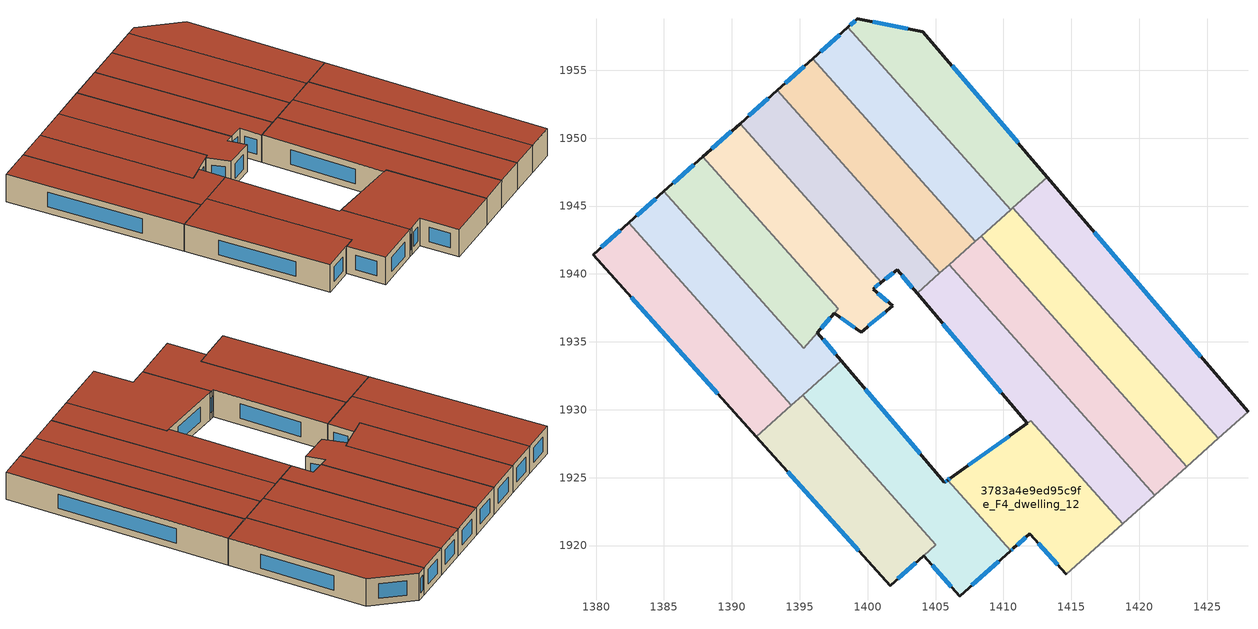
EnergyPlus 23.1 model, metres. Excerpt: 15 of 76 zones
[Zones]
3783a4e9ed95c9fe_F4_dwelling_0
 floor to 3783a4e9ed95c9fe_F3_dwelling_0 (EU_floor_Construction): 1404.07,1957.86 1413.23,1947.13 1410.53,1944.72 1398.54,1958.16 1399.25,1958.79 z12
 wall outside (EU_wall_Construction): 1413.23,1947.13 1404.07,1957.86 1399.25,1958.79 1398.54,1958.16 z12:15
 wall to 3783a4e9ed95c9fe_F4_dwelling_1 (EU_wall_Construction): 1398.54,1958.16 1410.53,1944.72 z12:15
 wall to 3783a4e9ed95c9fe_F4_dwelling_8 (EU_wall_Construction): 1410.7,1944.88 1413.23,1947.13 z12:15
 wall to 3783a4e9ed95c9fe_F4_dwelling_9 (EU_wall_Construction): 1410.53,1944.72 1410.7,1944.88 z12:15
 window (EU_Window_Construction): 1402.94,1958.07 1400.38,1958.57 / 1411.08,1949.65 1406.22,1955.34 / 1399.08,1958.64 1398.71,1958.31 z12.7:14.3
 roof outside (EU_roof_Construction): 1413.23,1947.13 1404.07,1957.86 1399.25,1958.79 1398.54,1958.16 1410.53,1944.72 z15
3783a4e9ed95c9fe_F4_dwelling_1
 floor to 3783a4e9ed95c9fe_F3_dwelling_1 (EU_floor_Construction): 1398.54,1958.16 1410.53,1944.72 1407.92,1942.4 1395.94,1955.84 z12
 wall outside (EU_wall_Construction): 1398.54,1958.16 1395.94,1955.84 z12:15
 wall to 3783a4e9ed95c9fe_F4_dwelling_2 (EU_wall_Construction): 1395.94,1955.84 1407.92,1942.4 z12:15
 wall to 3783a4e9ed95c9fe_F4_dwelling_9 (EU_wall_Construction): 1408.35,1942.78 1410.53,1944.72 z12:15
 wall to 3783a4e9ed95c9fe_F4_dwelling_10 (EU_wall_Construction): 1407.92,1942.4 1408.35,1942.78 z12:15
 window (EU_Window_Construction): 1397.93,1957.61 1396.55,1956.38 z12.7:14.3
 roof outside (EU_roof_Construction): 1410.53,1944.72 1398.54,1958.16 1395.94,1955.84 1407.92,1942.4 z15
3783a4e9ed95c9fe_F4_dwelling_10
 floor to 3783a4e9ed95c9fe_F3_dwelling_10 (EU_floor_Construction): 1408.35,1942.78 1423.48,1925.8 1421.13,1923.7 1405.99,1940.68 z12
 wall to 3783a4e9ed95c9fe_F4_dwelling_9 (EU_wall_Construction): 1423.48,1925.8 1408.35,1942.78 z12:15
 wall adiabatic (EU_wall_Construction): 1421.13,1923.7 1423.48,1925.8 z12:15
 wall to 3783a4e9ed95c9fe_F4_dwelling_11 (EU_wall_Construction): 1405.99,1940.68 1421.13,1923.7 z12:15
 wall to 3783a4e9ed95c9fe_F4_dwelling_2 (EU_wall_Construction): 1407.92,1942.4 1405.99,1940.68 z12:15
 roof outside (EU_roof_Construction): 1423.48,1925.8 1408.35,1942.78 1405.99,1940.68 1421.13,1923.7 z15
3783a4e9ed95c9fe_F4_dwelling_11
 floor to 3783a4e9ed95c9fe_F3_dwelling_11 (EU_floor_Construction): 1412.01,1929.19 1411.76,1929.02 1403.64,1938.58 1405.99,1940.68 1421.13,1923.7 1418.78,1921.6 z12
 wall outside (EU_wall_Construction): 1403.64,1938.58 1411.76,1929.02 z12:15
 wall adiabatic (EU_wall_Construction): 1418.78,1921.6 1421.13,1923.7 z12:15
 wall to 3783a4e9ed95c9fe_F4_dwelling_12 (EU_wall_Construction): 1411.76,1929.02 1412.01,1929.19 1418.78,1921.6 z12:15
 wall to 3783a4e9ed95c9fe_F4_dwelling_3 (EU_wall_Construction): 1405.32,1940.08 1403.64,1938.58 z12:15
 wall to 3783a4e9ed95c9fe_F4_dwelling_2 (EU_wall_Construction): 1405.99,1940.68 1405.32,1940.08 z12:15
 window (EU_Window_Construction): 1405.55,1936.33 1409.85,1931.26 z12.7:14.3
 roof outside (EU_roof_Construction): 1421.13,1923.7 1405.99,1940.68 1403.64,1938.58 1411.76,1929.02 1412.01,1929.19 1418.78,1921.6 z15
3783a4e9ed95c9fe_F4_dwelling_12
 floor to 3783a4e9ed95c9fe_F3_dwelling_12 (EU_floor_Construction): 1412.01,1929.19 1418.78,1921.6 1414.62,1917.88 1411.94,1920.87 1410.72,1919.78 1410.53,1919.62 1405.89,1924.83 1406.09,1924.97 z12
 wall outside (EU_wall_Construction): 1410.53,1919.62 1410.72,1919.78 1411.94,1920.87 1414.62,1917.88 / 1411.76,1929.01 1406.09,1924.97 1405.89,1924.83 z12:15
 wall adiabatic (EU_wall_Construction): 1414.62,1917.88 1418.78,1921.6 z12:15
 wall to 3783a4e9ed95c9fe_F4_dwelling_13 (EU_wall_Construction): 1405.89,1924.83 1410.53,1919.62 z12:15
 window (EU_Window_Construction): 1412.57,1920.17 1413.99,1918.59 / 1411.01,1920.04 1411.65,1920.62 / 1410.58,1919.66 1410.67,1919.74 / 1406.04,1924.94 1405.93,1924.86 / 1410.43,1928.07 1407.42,1925.92 z12.7:14.3
 roof outside (EU_roof_Construction): 1418.78,1921.6 1412.01,1929.19 1406.09,1924.97 1405.89,1924.83 1410.53,1919.62 1410.72,1919.78 1411.94,1920.87 1414.62,1917.88 z15
3783a4e9ed95c9fe_F4_dwelling_13
 floor to 3783a4e9ed95c9fe_F3_dwelling_13 (EU_floor_Construction): 1405.89,1924.83 1410.53,1919.62 1406.79,1916.28 1404.12,1919.25 1405.02,1920.04 1395.2,1931.06 1398.06,1933.6 1405.65,1924.66 z12
 wall outside (EU_wall_Construction): 1404.12,1919.25 1406.79,1916.28 1410.53,1919.62 / 1405.89,1924.83 1405.65,1924.66 1398.06,1933.6 z12:15
 wall to 3783a4e9ed95c9fe_F4_dwelling_14 (EU_wall_Construction): 1405.02,1920.04 1404.12,1919.25 / 1395.2,1931.06 1405.02,1920.05 z12:15
 wall to 3783a4e9ed95c9fe_F4_dwelling_6 (EU_wall_Construction): 1398.06,1933.6 1395.2,1931.06 z12:15
 window (EU_Window_Construction): 1404.75,1918.55 1406.16,1916.97 / 1403.86,1926.76 1399.84,1931.5 / 1405.83,1924.79 1405.7,1924.7 / 1407.67,1917.06 1409.65,1918.83 z12.7:14.3
 roof outside (EU_roof_Construction): 1410.53,1919.62 1405.89,1924.83 1405.65,1924.66 1398.06,1933.6 1395.2,1931.06 1405.02,1920.04 1404.12,1919.25 1406.79,1916.28 z15
3783a4e9ed95c9fe_F4_dwelling_14
 floor to 3783a4e9ed95c9fe_F3_dwelling_14 (EU_floor_Construction): 1395.2,1931.06 1405.02,1920.05 1401.65,1917.04 1391.8,1928.02 z12
 wall outside (EU_wall_Construction): 1391.8,1928.02 1401.65,1917.04 1404.12,1919.24 z12:15
 wall to 3783a4e9ed95c9fe_F4_dwelling_7 (EU_wall_Construction): 1394.38,1930.32 1391.8,1928.02 z12:15
 wall to 3783a4e9ed95c9fe_F4_dwelling_6 (EU_wall_Construction): 1395.2,1931.06 1394.38,1930.32 z12:15
 window (EU_Window_Construction): 1402.23,1917.56 1403.54,1918.72 / 1394.11,1925.44 1399.34,1919.62 z12.7:14.3
 roof outside (EU_roof_Construction): 1405.02,1920.04 1395.2,1931.06 1391.8,1928.02 1401.65,1917.04 z15
3783a4e9ed95c9fe_F4_dwelling_2
 floor to 3783a4e9ed95c9fe_F3_dwelling_2 (EU_floor_Construction): 1395.94,1955.84 1407.92,1942.4 1405.32,1940.08 1393.34,1953.52 z12
 wall outside (EU_wall_Construction): 1395.94,1955.84 1393.34,1953.52 z12:15
 wall to 3783a4e9ed95c9fe_F4_dwelling_3 (EU_wall_Construction): 1393.34,1953.52 1405.32,1940.08 z12:15
 window (EU_Window_Construction): 1395.33,1955.29 1393.95,1954.06 z12.7:14.3
 roof outside (EU_roof_Construction): 1407.92,1942.4 1395.94,1955.84 1393.34,1953.52 1405.32,1940.08 z15
3783a4e9ed95c9fe_F4_dwelling_3
 floor to 3783a4e9ed95c9fe_F3_dwelling_3 (EU_floor_Construction): 1393.34,1953.52 1405.32,1940.08 1403.64,1938.58 1402.16,1940.31 1401.02,1939.39 1390.6,1951.08 z12
 wall outside (EU_wall_Construction): 1393.34,1953.52 1390.6,1951.08 / 1401.02,1939.39 1402.16,1940.31 1403.64,1938.58 z12:15
 wall to 3783a4e9ed95c9fe_F4_dwelling_4 (EU_wall_Construction): 1390.6,1951.08 1401.02,1939.39 z12:15
 window (EU_Window_Construction): 1392.69,1952.95 1391.24,1951.65 / 1402.51,1939.9 1403.29,1938.98 / 1401.29,1939.61 1401.89,1940.09 z12.7:14.3
 roof outside (EU_roof_Construction): 1405.32,1940.08 1393.34,1953.52 1390.6,1951.08 1401.02,1939.39 1402.16,1940.31 1403.64,1938.58 z15
3783a4e9ed95c9fe_F4_dwelling_4
 floor to 3783a4e9ed95c9fe_F3_dwelling_4 (EU_floor_Construction): 1390.6,1951.08 1401.02,1939.39 1400.39,1938.89 1401.83,1937.65 1399.52,1935.72 1397.55,1937.1 1397.84,1937.44 1387.86,1948.63 z12
 wall outside (EU_wall_Construction): 1390.6,1951.08 1387.86,1948.63 / 1397.55,1937.1 1399.52,1935.72 1401.83,1937.65 1400.39,1938.89 1401.02,1939.39 z12:15
 wall to 3783a4e9ed95c9fe_F4_dwelling_5 (EU_wall_Construction): 1387.86,1948.63 1397.84,1937.44 1397.55,1937.1 z12:15
 window (EU_Window_Construction): 1389.96,1950.5 1388.5,1949.21 / 1400.54,1939.01 1400.87,1939.27 / 1401.5,1937.94 1400.73,1938.6 / 1400.06,1936.17 1401.29,1937.2 / 1398.01,1936.78 1399.05,1936.04 z12.7:14.3
 roof outside (EU_roof_Construction): 1401.83,1937.65 1400.39,1938.89 1401.02,1939.39 1390.6,1951.08 1387.86,1948.63 1397.84,1937.44 1397.55,1937.1 1399.52,1935.72 z15
3783a4e9ed95c9fe_F4_dwelling_5
 floor to 3783a4e9ed95c9fe_F3_dwelling_5 (EU_floor_Construction): 1387.86,1948.63 1397.84,1937.44 1395.31,1934.52 1385,1946.08 z12
 wall outside (EU_wall_Construction): 1387.86,1948.63 1385,1946.08 / 1396.3,1935.66 1397.55,1937.1 z12:15
 wall to 3783a4e9ed95c9fe_F4_dwelling_6 (EU_wall_Construction): 1385,1946.08 1395.31,1934.52 / 1395.31,1934.51 1396.3,1935.66 z12:15
 window (EU_Window_Construction): 1387.19,1948.04 1385.67,1946.68 / 1396.6,1936 1397.26,1936.76 z12.7:14.3
 roof outside (EU_roof_Construction): 1395.31,1934.52 1397.84,1937.44 1387.86,1948.63 1385,1946.08 z15
3783a4e9ed95c9fe_F4_dwelling_6
 floor to 3783a4e9ed95c9fe_F3_dwelling_6 (EU_floor_Construction): 1396.3,1935.66 1398.06,1933.6 1394.38,1930.32 1382.4,1943.76 1385,1946.08 1395.31,1934.51 z12
 wall outside (EU_wall_Construction): 1385,1946.08 1382.4,1943.76 / 1398.06,1933.6 1396.3,1935.66 z12:15
 wall to 3783a4e9ed95c9fe_F4_dwelling_7 (EU_wall_Construction): 1382.4,1943.76 1394.38,1930.32 z12:15
 window (EU_Window_Construction): 1384.39,1945.54 1383.01,1944.31 / 1397.64,1934.08 1396.72,1935.18 z12.7:14.3
 roof outside (EU_roof_Construction): 1398.06,1933.6 1396.3,1935.66 1395.31,1934.51 1385,1946.08 1382.4,1943.76 1394.38,1930.32 z15
3783a4e9ed95c9fe_F4_dwelling_7
 floor to 3783a4e9ed95c9fe_F3_dwelling_7 (EU_floor_Construction): 1382.4,1943.76 1394.38,1930.32 1391.8,1928.02 1379.77,1941.42 z12
 wall outside (EU_wall_Construction): 1382.4,1943.76 1379.77,1941.42 1391.8,1928.02 z12:15
 window (EU_Window_Construction): 1382.6,1938.28 1388.97,1931.17 / 1381.78,1943.21 1380.39,1941.97 z12.7:14.3
 roof outside (EU_roof_Construction): 1394.38,1930.32 1382.4,1943.76 1379.77,1941.42 1391.8,1928.02 z15
3783a4e9ed95c9fe_F4_dwelling_8
 floor to 3783a4e9ed95c9fe_F3_dwelling_8 (EU_floor_Construction): 1413.23,1947.13 1428.01,1929.85 1425.84,1927.9 1410.7,1944.88 z12
 wall outside (EU_wall_Construction): 1428.01,1929.85 1413.23,1947.13 z12:15
 wall adiabatic (EU_wall_Construction): 1425.84,1927.9 1428.01,1929.85 z12:15
 wall to 3783a4e9ed95c9fe_F4_dwelling_9 (EU_wall_Construction): 1410.7,1944.88 1425.84,1927.9 z12:15
 window (EU_Window_Construction): 1424.54,1933.91 1416.7,1943.07 z12.7:14.3
 roof outside (EU_roof_Construction): 1428.01,1929.85 1413.23,1947.13 1410.7,1944.88 1425.84,1927.9 z15
3783a4e9ed95c9fe_F4_dwelling_9
 floor to 3783a4e9ed95c9fe_F3_dwelling_9 (EU_floor_Construction): 1410.7,1944.88 1425.84,1927.9 1423.48,1925.8 1408.35,1942.78 z12
 wall adiabatic (EU_wall_Construction): 1423.48,1925.8 1425.84,1927.9 z12:15
 roof outside (EU_roof_Construction): 1425.84,1927.9 1410.7,1944.88 1408.35,1942.78 1423.48,1925.8 z15
[Building]
EU S2 Campaign: North Axis=0; Terrain=City; Solar Distribution=FullExterior
[Site:Location]
Budapest.Ferenc.Liszt.Intl.AP: Latitude=47.437; Longitude=19.256; Time Zone=1; Elevation=185
[SizingPeriod:WeatherFileDays]
AnnualSizingPeriod: Begin Month=1; Begin Day of Month=1; End Month=12; End Day of Month=31; Day of Week for Start Day=Monday; Use Weather File Daylight Saving Period=No; Use Weather File Rain and Snow Indicators=No
[MATERIAL]
EU_InternalMass_Material: Roughness=MediumRough; Thickness=0.1; Conductivity=1; Density=1800; Specific Heat=900; Thermal Absorptance=0.9; Solar Absorptance=0.7; Visible Absorptance=0.7
[MATERIAL:NOMASS] Roughness=MediumRough; Thermal Absorptance=0.9; Solar Absorptance=0.7; Visible Absorptance=0.7
Name | Thermal Resistance
EU_wall_NoMass | 0.832559
EU_roof_NoMass | 1.39638
EU_floor_NoMass | 0.872794
[WINDOWMATERIAL:SIMPLEGLAZINGSYSTEM]
EU_Window_SimpleGlazing: UFactor=2.79869; Solar Heat Gain Coefficient=0.75; Visible Transmittance=0.75
[CONSTRUCTION]
EU_wall_Construction: EU_wall_NoMass
EU_roof_Construction: EU_roof_NoMass
EU_floor_Construction: EU_floor_NoMass
EU_Window_Construction: EU_Window_SimpleGlazing
EU_InternalMass_Construction: EU_InternalMass_Material
[ZONE] Type=1; Multiplier=1; Ceiling Height=autocalculate; Floor Area=autocalculate; Part of Total Floor Area=Yes
Name | Volume
3783a4e9ed95c9fe_F4_dwelling_0 | 188.269
3783a4e9ed95c9fe_F4_dwelling_1 | 188.36
3783a4e9ed95c9fe_F4_dwelling_10 | 215.232
3783a4e9ed95c9fe_F4_dwelling_11 | 221.08
3783a4e9ed95c9fe_F4_dwelling_12 | 214.382
3783a4e9ed95c9fe_F4_dwelling_13 | 224.264
3783a4e9ed95c9fe_F4_dwelling_14 | 200.872
3783a4e9ed95c9fe_F4_dwelling_2 | 188.283
3783a4e9ed95c9fe_F4_dwelling_3 | 188.265
3783a4e9ed95c9fe_F4_dwelling_4 | 189.615
3783a4e9ed95c9fe_F4_dwelling_5 | 175.423
3783a4e9ed95c9fe_F4_dwelling_6 | 199.825
3783a4e9ed95c9fe_F4_dwelling_7 | 188.303
3783a4e9ed95c9fe_F4_dwelling_8 | 215.194
3783a4e9ed95c9fe_F4_dwelling_9 | 215.15
[INTERNALMASS] Construction=EU_InternalMass_Construction
Name | Zone or ZoneList | Surface Area
3783a4e9ed95c9fe_F4_dwelling_0_EU_InternalMass | 3783a4e9ed95c9fe_F4_dwelling_0 | 62.7562
3783a4e9ed95c9fe_F4_dwelling_1_EU_InternalMass | 3783a4e9ed95c9fe_F4_dwelling_1 | 62.7866
3783a4e9ed95c9fe_F4_dwelling_2_EU_InternalMass | 3783a4e9ed95c9fe_F4_dwelling_2 | 62.7612
3783a4e9ed95c9fe_F4_dwelling_3_EU_InternalMass | 3783a4e9ed95c9fe_F4_dwelling_3 | 62.7548
3783a4e9ed95c9fe_F4_dwelling_4_EU_InternalMass | 3783a4e9ed95c9fe_F4_dwelling_4 | 63.2053
3783a4e9ed95c9fe_F4_dwelling_5_EU_InternalMass | 3783a4e9ed95c9fe_F4_dwelling_5 | 58.4883
3783a4e9ed95c9fe_F4_dwelling_6_EU_InternalMass | 3783a4e9ed95c9fe_F4_dwelling_6 | 66.6094
3783a4e9ed95c9fe_F4_dwelling_7_EU_InternalMass | 3783a4e9ed95c9fe_F4_dwelling_7 | 62.7678
3783a4e9ed95c9fe_F4_dwelling_8_EU_InternalMass | 3783a4e9ed95c9fe_F4_dwelling_8 | 71.7314
3783a4e9ed95c9fe_F4_dwelling_9_EU_InternalMass | 3783a4e9ed95c9fe_F4_dwelling_9 | 71.7168
3783a4e9ed95c9fe_F4_dwelling_10_EU_InternalMass | 3783a4e9ed95c9fe_F4_dwelling_10 | 71.744
3783a4e9ed95c9fe_F4_dwelling_11_EU_InternalMass | 3783a4e9ed95c9fe_F4_dwelling_11 | 73.726
3783a4e9ed95c9fe_F4_dwelling_12_EU_InternalMass | 3783a4e9ed95c9fe_F4_dwelling_12 | 71.4756
3783a4e9ed95c9fe_F4_dwelling_13_EU_InternalMass | 3783a4e9ed95c9fe_F4_dwelling_13 | 74.7534
3783a4e9ed95c9fe_F4_dwelling_14_EU_InternalMass | 3783a4e9ed95c9fe_F4_dwelling_14 | 66.9674
[OTHEREQUIPMENT] Fuel Type=Electricity; Design Level Calculation Method=Watts/Area; Power per Zone Floor Area=1; Fraction Latent=0; Fraction Radiant=0; Fraction Lost=0; Carbon Dioxide Generation Rate=0; EndUse Subcategory=EU_Step8_InternalGains
Name | Zone or ZoneList or Space or SpaceList | Schedule
EU_Step8_InternalGain_3783a4e9ed95c9fe_F4_dwelling_0_f000 | 3783a4e9ed95c9fe_F4_dwelling_0 | EU_Step8_GainSchedule_3783a4e9ed95c9fe_F4_dwelling_0_f000
EU_Step8_InternalGain_3783a4e9ed95c9fe_F4_dwelling_1_f000 | 3783a4e9ed95c9fe_F4_dwelling_1 | EU_Step8_GainSchedule_3783a4e9ed95c9fe_F4_dwelling_1_f000
EU_Step8_InternalGain_3783a4e9ed95c9fe_F4_dwelling_2_f000 | 3783a4e9ed95c9fe_F4_dwelling_2 | EU_Step8_GainSchedule_3783a4e9ed95c9fe_F4_dwelling_2_f000
EU_Step8_InternalGain_3783a4e9ed95c9fe_F4_dwelling_3_f000 | 3783a4e9ed95c9fe_F4_dwelling_3 | EU_Step8_GainSchedule_3783a4e9ed95c9fe_F4_dwelling_3_f000
EU_Step8_InternalGain_3783a4e9ed95c9fe_F4_dwelling_4_f000 | 3783a4e9ed95c9fe_F4_dwelling_4 | EU_Step8_GainSchedule_3783a4e9ed95c9fe_F4_dwelling_4_f000
EU_Step8_InternalGain_3783a4e9ed95c9fe_F4_dwelling_5_f000 | 3783a4e9ed95c9fe_F4_dwelling_5 | EU_Step8_GainSchedule_3783a4e9ed95c9fe_F4_dwelling_5_f000
EU_Step8_InternalGain_3783a4e9ed95c9fe_F4_dwelling_6_f000 | 3783a4e9ed95c9fe_F4_dwelling_6 | EU_Step8_GainSchedule_3783a4e9ed95c9fe_F4_dwelling_6_f000
EU_Step8_InternalGain_3783a4e9ed95c9fe_F4_dwelling_7_f000 | 3783a4e9ed95c9fe_F4_dwelling_7 | EU_Step8_GainSchedule_3783a4e9ed95c9fe_F4_dwelling_7_f000
EU_Step8_InternalGain_3783a4e9ed95c9fe_F4_dwelling_8_f000 | 3783a4e9ed95c9fe_F4_dwelling_8 | EU_Step8_GainSchedule_3783a4e9ed95c9fe_F4_dwelling_8_f000
EU_Step8_InternalGain_3783a4e9ed95c9fe_F4_dwelling_9_f000 | 3783a4e9ed95c9fe_F4_dwelling_9 | EU_Step8_GainSchedule_3783a4e9ed95c9fe_F4_dwelling_9_f000
EU_Step8_InternalGain_3783a4e9ed95c9fe_F4_dwelling_10_f000 | 3783a4e9ed95c9fe_F4_dwelling_10 | EU_Step8_GainSchedule_3783a4e9ed95c9fe_F4_dwelling_10_f000
EU_Step8_InternalGain_3783a4e9ed95c9fe_F4_dwelling_11_f000 | 3783a4e9ed95c9fe_F4_dwelling_11 | EU_Step8_GainSchedule_3783a4e9ed95c9fe_F4_dwelling_11_f000
EU_Step8_InternalGain_3783a4e9ed95c9fe_F4_dwelling_12_f000 | 3783a4e9ed95c9fe_F4_dwelling_12 | EU_Step8_GainSchedule_3783a4e9ed95c9fe_F4_dwelling_12_f000
EU_Step8_InternalGain_3783a4e9ed95c9fe_F4_dwelling_13_f000 | 3783a4e9ed95c9fe_F4_dwelling_13 | EU_Step8_GainSchedule_3783a4e9ed95c9fe_F4_dwelling_13_f000
EU_Step8_InternalGain_3783a4e9ed95c9fe_F4_dwelling_14_f000 | 3783a4e9ed95c9fe_F4_dwelling_14 | EU_Step8_GainSchedule_3783a4e9ed95c9fe_F4_dwelling_14_f000
[ZONEVENTILATION:DESIGNFLOWRATE] Schedule=EU_AlwaysOn; Design Flow Rate Calculation Method=AirChanges/Hour; Air Changes per Hour=0.475469; Ventilation Type=Natural; Fan Pressure Rise=0; Fan Total Efficiency=1; Constant Term Coefficient=1; Temperature Term Coefficient=0; Velocity Term Coefficient=0; Velocity Squared Term Coefficient=0; Minimum Indoor Temperature=-100; Maximum Indoor Temperature=100; Delta Temperature=-100; Minimum Outdoor Temperature=-100; Maximum Outdoor Temperature=100; Maximum Wind Speed=40
Name | Zone or ZoneList or Space or SpaceList
EU_ConstantAir_3783a4e9ed95c9fe_F4_dwelling_0 | 3783a4e9ed95c9fe_F4_dwelling_0
EU_ConstantAir_3783a4e9ed95c9fe_F4_dwelling_1 | 3783a4e9ed95c9fe_F4_dwelling_1
EU_ConstantAir_3783a4e9ed95c9fe_F4_dwelling_2 | 3783a4e9ed95c9fe_F4_dwelling_2
EU_ConstantAir_3783a4e9ed95c9fe_F4_dwelling_3 | 3783a4e9ed95c9fe_F4_dwelling_3
EU_ConstantAir_3783a4e9ed95c9fe_F4_dwelling_4 | 3783a4e9ed95c9fe_F4_dwelling_4
EU_ConstantAir_3783a4e9ed95c9fe_F4_dwelling_5 | 3783a4e9ed95c9fe_F4_dwelling_5
EU_ConstantAir_3783a4e9ed95c9fe_F4_dwelling_6 | 3783a4e9ed95c9fe_F4_dwelling_6
EU_ConstantAir_3783a4e9ed95c9fe_F4_dwelling_7 | 3783a4e9ed95c9fe_F4_dwelling_7
EU_ConstantAir_3783a4e9ed95c9fe_F4_dwelling_8 | 3783a4e9ed95c9fe_F4_dwelling_8
EU_ConstantAir_3783a4e9ed95c9fe_F4_dwelling_9 | 3783a4e9ed95c9fe_F4_dwelling_9
EU_ConstantAir_3783a4e9ed95c9fe_F4_dwelling_10 | 3783a4e9ed95c9fe_F4_dwelling_10
EU_ConstantAir_3783a4e9ed95c9fe_F4_dwelling_11 | 3783a4e9ed95c9fe_F4_dwelling_11
EU_ConstantAir_3783a4e9ed95c9fe_F4_dwelling_12 | 3783a4e9ed95c9fe_F4_dwelling_12
EU_ConstantAir_3783a4e9ed95c9fe_F4_dwelling_13 | 3783a4e9ed95c9fe_F4_dwelling_13
EU_ConstantAir_3783a4e9ed95c9fe_F4_dwelling_14 | 3783a4e9ed95c9fe_F4_dwelling_14
[HVACTEMPLATE:THERMOSTAT] Constant Heating Setpoint=20; Constant Cooling Setpoint=50
EU_HeatOnly_3783a4e9ed95c9fe_F0_dwelling_0; EU_HeatOnly_3783a4e9ed95c9fe_F0_dwelling_1; EU_HeatOnly_3783a4e9ed95c9fe_F0_dwelling_2; EU_HeatOnly_3783a4e9ed95c9fe_F0_dwelling_3; EU_HeatOnly_3783a4e9ed95c9fe_F0_dwelling_4; EU_HeatOnly_3783a4e9ed95c9fe_F0_dwelling_5; EU_HeatOnly_3783a4e9ed95c9fe_F0_dwelling_6; EU_HeatOnly_3783a4e9ed95c9fe_F0_dwelling_7; EU_HeatOnly_3783a4e9ed95c9fe_F0_dwelling_8; EU_HeatOnly_3783a4e9ed95c9fe_F0_dwelling_9; EU_HeatOnly_3783a4e9ed95c9fe_F0_dwelling_10; EU_HeatOnly_3783a4e9ed95c9fe_F0_dwelling_11; EU_HeatOnly_3783a4e9ed95c9fe_F0_dwelling_12; EU_HeatOnly_3783a4e9ed95c9fe_F0_dwelling_13; EU_HeatOnly_3783a4e9ed95c9fe_F0_dwelling_14; EU_HeatOnly_3783a4e9ed95c9fe_F0_dwelling_15; EU_HeatOnly_3783a4e9ed95c9fe_F1_dwelling_0; EU_HeatOnly_3783a4e9ed95c9fe_F1_dwelling_1; EU_HeatOnly_3783a4e9ed95c9fe_F1_dwelling_2; EU_HeatOnly_3783a4e9ed95c9fe_F1_dwelling_3; EU_HeatOnly_3783a4e9ed95c9fe_F1_dwelling_4; EU_HeatOnly_3783a4e9ed95c9fe_F1_dwelling_5; EU_HeatOnly_3783a4e9ed95c9fe_F1_dwelling_6; EU_HeatOnly_3783a4e9ed95c9fe_F1_dwelling_7; EU_HeatOnly_3783a4e9ed95c9fe_F1_dwelling_8; EU_HeatOnly_3783a4e9ed95c9fe_F1_dwelling_9; EU_HeatOnly_3783a4e9ed95c9fe_F1_dwelling_10; EU_HeatOnly_3783a4e9ed95c9fe_F1_dwelling_11; EU_HeatOnly_3783a4e9ed95c9fe_F1_dwelling_12; EU_HeatOnly_3783a4e9ed95c9fe_F1_dwelling_13; EU_HeatOnly_3783a4e9ed95c9fe_F1_dwelling_14; EU_HeatOnly_3783a4e9ed95c9fe_F2_dwelling_0; EU_HeatOnly_3783a4e9ed95c9fe_F2_dwelling_1; EU_HeatOnly_3783a4e9ed95c9fe_F2_dwelling_2; EU_HeatOnly_3783a4e9ed95c9fe_F2_dwelling_3; EU_HeatOnly_3783a4e9ed95c9fe_F2_dwelling_4; EU_HeatOnly_3783a4e9ed95c9fe_F2_dwelling_5; EU_HeatOnly_3783a4e9ed95c9fe_F2_dwelling_6; EU_HeatOnly_3783a4e9ed95c9fe_F2_dwelling_7; EU_HeatOnly_3783a4e9ed95c9fe_F2_dwelling_8; EU_HeatOnly_3783a4e9ed95c9fe_F2_dwelling_9; EU_HeatOnly_3783a4e9ed95c9fe_F2_dwelling_10; EU_HeatOnly_3783a4e9ed95c9fe_F2_dwelling_11; EU_HeatOnly_3783a4e9ed95c9fe_F2_dwelling_12; EU_HeatOnly_3783a4e9ed95c9fe_F2_dwelling_13; EU_HeatOnly_3783a4e9ed95c9fe_F2_dwelling_14; EU_HeatOnly_3783a4e9ed95c9fe_F3_dwelling_0; EU_HeatOnly_3783a4e9ed95c9fe_F3_dwelling_1; EU_HeatOnly_3783a4e9ed95c9fe_F3_dwelling_2; EU_HeatOnly_3783a4e9ed95c9fe_F3_dwelling_3; EU_HeatOnly_3783a4e9ed95c9fe_F3_dwelling_4; EU_HeatOnly_3783a4e9ed95c9fe_F3_dwelling_5; EU_HeatOnly_3783a4e9ed95c9fe_F3_dwelling_6; EU_HeatOnly_3783a4e9ed95c9fe_F3_dwelling_7; EU_HeatOnly_3783a4e9ed95c9fe_F3_dwelling_8; EU_HeatOnly_3783a4e9ed95c9fe_F3_dwelling_9; EU_HeatOnly_3783a4e9ed95c9fe_F3_dwelling_10; EU_HeatOnly_3783a4e9ed95c9fe_F3_dwelling_11; EU_HeatOnly_3783a4e9ed95c9fe_F3_dwelling_12; EU_HeatOnly_3783a4e9ed95c9fe_F3_dwelling_13; EU_HeatOnly_3783a4e9ed95c9fe_F3_dwelling_14; EU_HeatOnly_3783a4e9ed95c9fe_F4_dwelling_0; EU_HeatOnly_3783a4e9ed95c9fe_F4_dwelling_1; EU_HeatOnly_3783a4e9ed95c9fe_F4_dwelling_2; EU_HeatOnly_3783a4e9ed95c9fe_F4_dwelling_3; EU_HeatOnly_3783a4e9ed95c9fe_F4_dwelling_4; EU_HeatOnly_3783a4e9ed95c9fe_F4_dwelling_5; EU_HeatOnly_3783a4e9ed95c9fe_F4_dwelling_6; EU_HeatOnly_3783a4e9ed95c9fe_F4_dwelling_7; EU_HeatOnly_3783a4e9ed95c9fe_F4_dwelling_8; EU_HeatOnly_3783a4e9ed95c9fe_F4_dwelling_9; EU_HeatOnly_3783a4e9ed95c9fe_F4_dwelling_10; EU_HeatOnly_3783a4e9ed95c9fe_F4_dwelling_11; EU_HeatOnly_3783a4e9ed95c9fe_F4_dwelling_12; EU_HeatOnly_3783a4e9ed95c9fe_F4_dwelling_13; EU_HeatOnly_3783a4e9ed95c9fe_F4_dwelling_14
[HVACTEMPLATE:ZONE:IDEALLOADSAIRSYSTEM] System Availability Schedule=EU_AlwaysOn; Maximum Heating Supply Air Temperature=50; Minimum Cooling Supply Air Temperature=13; Maximum Heating Supply Air Humidity Ratio=0.0156; Minimum Cooling Supply Air Humidity Ratio=0.0077; Heating Limit=NoLimit; Cooling Limit=NoLimit; Heating Availability Schedule=EU_AlwaysOn; Cooling Availability Schedule=EU_CoolingOff; Dehumidification Control Type=ConstantSensibleHeatRatio; Cooling Sensible Heat Ratio=0.7; Dehumidification Setpoint=60; Humidification Control Type=None; Humidification Setpoint=30; Outdoor Air Method=None; Outdoor Air Flow Rate per Person=0.00944; Outdoor Air Flow Rate per Zone Floor Area=0; Outdoor Air Flow Rate per Zone=0; Demand Controlled Ventilation Type=None; Outdoor Air Economizer Type=NoEconomizer; Heat Recovery Type=None; Sensible Heat Recovery Effectiveness=0.7; Latent Heat Recovery Effectiveness=0.65
Name | Template Thermostat
3783a4e9ed95c9fe_F4_dwelling_0 | EU_HeatOnly_3783a4e9ed95c9fe_F4_dwelling_0
3783a4e9ed95c9fe_F4_dwelling_1 | EU_HeatOnly_3783a4e9ed95c9fe_F4_dwelling_1
3783a4e9ed95c9fe_F4_dwelling_2 | EU_HeatOnly_3783a4e9ed95c9fe_F4_dwelling_2
3783a4e9ed95c9fe_F4_dwelling_3 | EU_HeatOnly_3783a4e9ed95c9fe_F4_dwelling_3
3783a4e9ed95c9fe_F4_dwelling_4 | EU_HeatOnly_3783a4e9ed95c9fe_F4_dwelling_4
3783a4e9ed95c9fe_F4_dwelling_5 | EU_HeatOnly_3783a4e9ed95c9fe_F4_dwelling_5
3783a4e9ed95c9fe_F4_dwelling_6 | EU_HeatOnly_3783a4e9ed95c9fe_F4_dwelling_6
3783a4e9ed95c9fe_F4_dwelling_7 | EU_HeatOnly_3783a4e9ed95c9fe_F4_dwelling_7
3783a4e9ed95c9fe_F4_dwelling_8 | EU_HeatOnly_3783a4e9ed95c9fe_F4_dwelling_8
3783a4e9ed95c9fe_F4_dwelling_9 | EU_HeatOnly_3783a4e9ed95c9fe_F4_dwelling_9
3783a4e9ed95c9fe_F4_dwelling_10 | EU_HeatOnly_3783a4e9ed95c9fe_F4_dwelling_10
3783a4e9ed95c9fe_F4_dwelling_11 | EU_HeatOnly_3783a4e9ed95c9fe_F4_dwelling_11
3783a4e9ed95c9fe_F4_dwelling_12 | EU_HeatOnly_3783a4e9ed95c9fe_F4_dwelling_12
3783a4e9ed95c9fe_F4_dwelling_13 | EU_HeatOnly_3783a4e9ed95c9fe_F4_dwelling_13
3783a4e9ed95c9fe_F4_dwelling_14 | EU_HeatOnly_3783a4e9ed95c9fe_F4_dwelling_14
[SIZING:ZONE] Zone Cooling Design Supply Air Temperature Input Method=SupplyAirTemperature; Zone Cooling Design Supply Air Temperature=13; Zone Heating Design Supply Air Temperature Input Method=SupplyAirTemperature; Zone Heating Design Supply Air Temperature=50; Zone Cooling Design Supply Air Humidity Ratio=0.008; Zone Heating Design Supply Air Humidity Ratio=0.008; Cooling Design Air Flow Method=DesignDay; Cooling Design Air Flow Rate=0; Cooling Minimum Air Flow per Zone Floor Area=0.000762; Cooling Minimum Air Flow=0; Cooling Minimum Air Flow Fraction=0.2; Heating Design Air Flow Method=DesignDay; Heating Design Air Flow Rate=0; Heating Maximum Air Flow per Zone Floor Area=0.002032; Heating Maximum Air Flow=0.141576; Heating Maximum Air Flow Fraction=0.3; Account for Dedicated Outdoor Air System=No; Dedicated Outdoor Air System Control Strategy=NeutralSupplyAir; Dedicated Outdoor Air Low Setpoint Temperature for Design=autosize; Dedicated Outdoor Air High Setpoint Temperature for Design=autosize; Zone Load Sizing Method=Sensible Load Only No Latent Load; Zone Latent Cooling Design Supply Air Humidity Ratio Input Method=HumidityRatioDifference; Zone Cooling Design Supply Air Humidity Ratio Difference=0.005; Zone Latent Heating Design Supply Air Humidity Ratio Input Method=HumidityRatioDifference; Zone Humidification Design Supply Air Humidity Ratio Difference=0.005
3783a4e9ed95c9fe_F4_dwelling_0; 3783a4e9ed95c9fe_F4_dwelling_1; 3783a4e9ed95c9fe_F4_dwelling_2; 3783a4e9ed95c9fe_F4_dwelling_3; 3783a4e9ed95c9fe_F4_dwelling_4; 3783a4e9ed95c9fe_F4_dwelling_5; 3783a4e9ed95c9fe_F4_dwelling_6; 3783a4e9ed95c9fe_F4_dwelling_7; 3783a4e9ed95c9fe_F4_dwelling_8; 3783a4e9ed95c9fe_F4_dwelling_9; 3783a4e9ed95c9fe_F4_dwelling_10; 3783a4e9ed95c9fe_F4_dwelling_11; 3783a4e9ed95c9fe_F4_dwelling_12; 3783a4e9ed95c9fe_F4_dwelling_13; 3783a4e9ed95c9fe_F4_dwelling_14
[SCHEDULE:CONSTANT]
Name | Hourly Value
EU_AlwaysOn | 1
EU_CoolingOff | 0
[SCHEDULE:FILE] Column Number=1; Rows to Skip at Top=0; Number of Hours of Data=8760; Column Separator=Comma; Interpolate to Timestep=No; Minutes per Item=60; Adjust Schedule for Daylight Savings=Yes
Name | File
EU_Step8_GainSchedule_3783a4e9ed95c9fe_F4_dwelling_0_f000 | ../../schedules/3783a4e9ed95c9fe/3783a4e9ed95c9fe_F4_dwelling_0_f000_gain.csv
EU_Step8_GainSchedule_3783a4e9ed95c9fe_F4_dwelling_1_f000 | ../../schedules/3783a4e9ed95c9fe/3783a4e9ed95c9fe_F4_dwelling_1_f000_gain.csv
EU_Step8_GainSchedule_3783a4e9ed95c9fe_F4_dwelling_2_f000 | ../../schedules/3783a4e9ed95c9fe/3783a4e9ed95c9fe_F4_dwelling_2_f000_gain.csv
EU_Step8_GainSchedule_3783a4e9ed95c9fe_F4_dwelling_3_f000 | ../../schedules/3783a4e9ed95c9fe/3783a4e9ed95c9fe_F4_dwelling_3_f000_gain.csv
EU_Step8_GainSchedule_3783a4e9ed95c9fe_F4_dwelling_4_f000 | ../../schedules/3783a4e9ed95c9fe/3783a4e9ed95c9fe_F4_dwelling_4_f000_gain.csv
EU_Step8_GainSchedule_3783a4e9ed95c9fe_F4_dwelling_5_f000 | ../../schedules/3783a4e9ed95c9fe/3783a4e9ed95c9fe_F4_dwelling_5_f000_gain.csv
EU_Step8_GainSchedule_3783a4e9ed95c9fe_F4_dwelling_6_f000 | ../../schedules/3783a4e9ed95c9fe/3783a4e9ed95c9fe_F4_dwelling_6_f000_gain.csv
EU_Step8_GainSchedule_3783a4e9ed95c9fe_F4_dwelling_7_f000 | ../../schedules/3783a4e9ed95c9fe/3783a4e9ed95c9fe_F4_dwelling_7_f000_gain.csv
EU_Step8_GainSchedule_3783a4e9ed95c9fe_F4_dwelling_8_f000 | ../../schedules/3783a4e9ed95c9fe/3783a4e9ed95c9fe_F4_dwelling_8_f000_gain.csv
EU_Step8_GainSchedule_3783a4e9ed95c9fe_F4_dwelling_9_f000 | ../../schedules/3783a4e9ed95c9fe/3783a4e9ed95c9fe_F4_dwelling_9_f000_gain.csv
EU_Step8_GainSchedule_3783a4e9ed95c9fe_F4_dwelling_10_f000 | ../../schedules/3783a4e9ed95c9fe/3783a4e9ed95c9fe_F4_dwelling_10_f000_gain.csv
EU_Step8_GainSchedule_3783a4e9ed95c9fe_F4_dwelling_11_f000 | ../../schedules/3783a4e9ed95c9fe/3783a4e9ed95c9fe_F4_dwelling_11_f000_gain.csv
EU_Step8_GainSchedule_3783a4e9ed95c9fe_F4_dwelling_12_f000 | ../../schedules/3783a4e9ed95c9fe/3783a4e9ed95c9fe_F4_dwelling_12_f000_gain.csv
EU_Step8_GainSchedule_3783a4e9ed95c9fe_F4_dwelling_13_f000 | ../../schedules/3783a4e9ed95c9fe/3783a4e9ed95c9fe_F4_dwelling_13_f000_gain.csv
EU_Step8_GainSchedule_3783a4e9ed95c9fe_F4_dwelling_14_f000 | ../../schedules/3783a4e9ed95c9fe/3783a4e9ed95c9fe_F4_dwelling_14_f000_gain.csv
